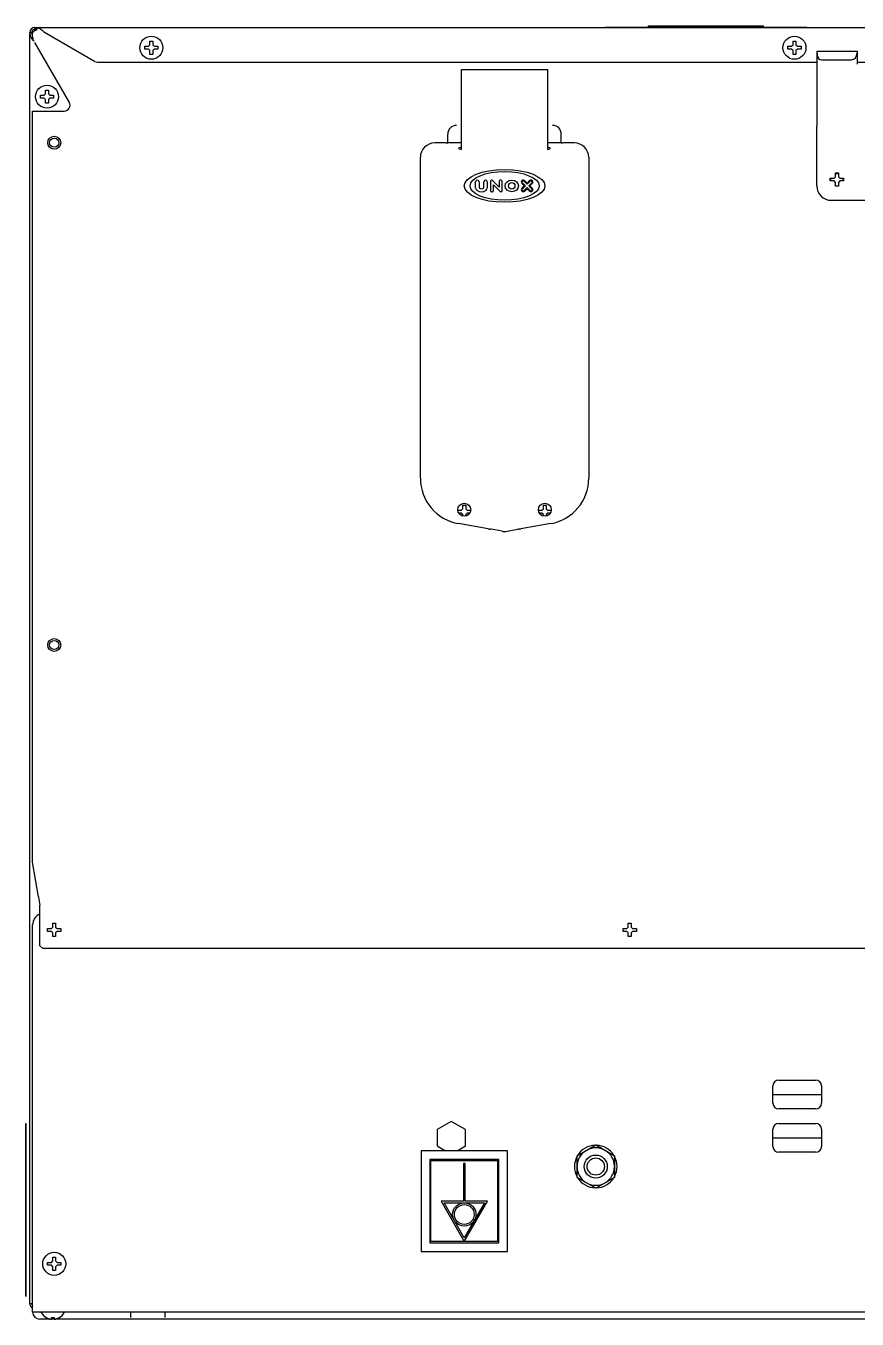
# Model space of a CAD drawing. Header units: millimetres. Extents: x -334 to 5010, y 1650 to 4941.
# Drawn here: x -334.2 to -45.3, y 2967.2 to 3416.5 of the extents above; entities that cross this region are included whole.
import ezdxf

# ---------------------------------------------------------------- set-up
doc = ezdxf.new("R2010")
doc.units = ezdxf.units.MM
doc.header["$LTSCALE"] = 438.9
doc.layers.get('0').update_dxf_attribs({"linetype": 'CONTINUOUS'})
for name, color, linetype in [('ASSI', 7, 'CONTINUOUS'), ('CURVE', 7, 'CONTINUOUS'), ('GEOM', 7, 'CONTINUOUS')]:
    doc.layers.add(name, color=color, linetype=linetype)

msp = doc.modelspace()

# ---------------------------------------------------------------- linework, layer by layer
at = {"linetype": 'Continuous'}
for p, q in [((-291.05, 3409.94), (-291.05, 3411.24)), ((-291.05, 3411.24), (-290.05, 3411.24)), ((-290.05, 3411.24), (-290.05, 3409.94)), ((-67.55, 3409.94), (-67.55, 3411.24)), ((-67.55, 3411.24), (-66.55, 3411.24)), ((-66.55, 3411.24), (-66.55, 3409.94)), ((-292.85, 3408.44), (-292.85, 3409.44)), ((-292.85, 3409.44), (-291.55, 3409.44)), ((-291.55, 3408.44), (-292.85, 3408.44)), ((-291.55, 3409.44), (-291.05, 3409.94)), ((-291.05, 3407.94), (-291.55, 3408.44)), ((-291.05, 3406.64), (-291.05, 3407.94)), ((-290.05, 3406.64), (-291.05, 3406.64)), ((-290.05, 3409.94), (-289.55, 3409.44)), ((-289.55, 3408.44), (-290.05, 3407.94)), ((-290.05, 3407.94), (-290.05, 3406.64)), ((-289.55, 3409.44), (-288.25, 3409.44)), ((-288.25, 3408.44), (-289.55, 3408.44)), ((-288.25, 3409.44), (-288.25, 3408.44)), ((-69.35, 3408.44), (-69.35, 3409.44)), ((-69.35, 3409.44), (-68.05, 3409.44)), ((-68.05, 3408.44), (-69.35, 3408.44)), ((-68.05, 3409.44), (-67.55, 3409.94)), ((-67.55, 3407.94), (-68.05, 3408.44)), ((-67.55, 3406.64), (-67.55, 3407.94)), ((-66.55, 3406.64), (-67.55, 3406.64)), ((-66.55, 3409.94), (-66.05, 3409.44)), ((-66.05, 3408.44), (-66.55, 3407.94)), ((-66.55, 3407.94), (-66.55, 3406.64)), ((-66.05, 3409.44), (-64.75, 3409.44)), ((-64.75, 3408.44), (-66.05, 3408.44)), ((-64.75, 3409.44), (-64.75, 3408.44)), ((-182.8, 3373.63), (-182.8, 3401.39)), ((-152.8, 3373.63), (-152.8, 3401.39)), ((-329.1, 3391.44), (-329.1, 3392.44)), ((-329.1, 3392.44), (-327.8, 3392.44)), ((-327.8, 3392.44), (-327.3, 3392.94)), ((-327.3, 3392.94), (-327.3, 3394.24)), ((-327.3, 3394.24), (-326.3, 3394.24)), ((-326.3, 3394.24), (-326.3, 3392.94)), ((-326.3, 3392.94), (-325.8, 3392.44)), ((-325.8, 3392.44), (-324.5, 3392.44)), ((-324.5, 3392.44), (-324.5, 3391.44)), ((-327.8, 3391.44), (-329.1, 3391.44)), ((-327.3, 3390.94), (-327.8, 3391.44)), ((-327.3, 3389.64), (-327.3, 3390.94)), ((-326.3, 3389.64), (-327.3, 3389.64)), ((-325.8, 3391.44), (-326.3, 3390.94)), ((-326.3, 3390.94), (-326.3, 3389.64)), ((-324.5, 3391.44), (-325.8, 3391.44)), ((-188.04, 3375.87), (-192.06, 3375.87)), ((-187.52, 3375.94), (-187.54, 3375.9)), ((-148.09, 3375.94), (-148.07, 3375.9)), ((-143.54, 3375.87), (-147.57, 3375.87)), ((-52.8, 3364.14), (-52.8, 3365.44)), ((-52.8, 3365.44), (-51.8, 3365.44)), ((-51.8, 3365.44), (-51.8, 3364.14)), ((-177.86, 3360.26), (-177.86, 3362.37)), ((-176.66, 3362.37), (-176.66, 3360.49)), ((-175, 3360.49), (-175, 3362.37)), ((-173.8, 3362.37), (-173.8, 3360.26)), ((-172.71, 3362.56), (-172.71, 3359.32)), ((-172.28, 3362.97), (-172.3, 3362.97)), ((-169.68, 3360.54), (-171.99, 3362.85)), ((-171.68, 3359.32), (-171.68, 3361.33)), ((-171.68, 3361.33), (-169.38, 3359.03)), ((-169.68, 3362.56), (-169.68, 3360.54)), ((-169.06, 3362.97), (-169.27, 3362.97)), ((-168.65, 3359.32), (-168.65, 3362.56)), ((-161.81, 3361.77), (-160.97, 3360.94)), ((-160.97, 3360.94), (-161.81, 3360.1)), ((-160.55, 3360.94), (-161.6, 3361.98)), ((-161.6, 3359.89), (-160.55, 3360.94)), ((-161.03, 3362.55), (-159.98, 3361.5)), ((-159.98, 3361.93), (-160.82, 3362.76)), ((-159.15, 3362.76), (-159.98, 3361.93)), ((-159.98, 3361.5), (-158.94, 3362.55)), ((-158.37, 3361.98), (-159.42, 3360.94)), ((-159.42, 3360.94), (-158.37, 3359.89)), ((-158.99, 3360.94), (-158.16, 3361.77)), ((-158.16, 3360.1), (-158.99, 3360.94)), ((-54.6, 3362.64), (-54.6, 3363.64)), ((-54.6, 3363.64), (-53.3, 3363.64)), ((-53.3, 3362.64), (-54.6, 3362.64)), ((-53.3, 3363.64), (-52.8, 3364.14)), ((-52.8, 3362.14), (-53.3, 3362.64)), ((-52.8, 3360.84), (-52.8, 3362.14)), ((-51.8, 3364.14), (-51.3, 3363.64)), ((-51.3, 3362.64), (-51.8, 3362.14)), ((-51.8, 3362.14), (-51.8, 3360.84)), ((-51.3, 3363.64), (-50, 3363.64)), ((-50, 3362.64), (-51.3, 3362.64)), ((-50, 3363.64), (-50, 3362.64)), ((-172.3, 3358.91), (-172.09, 3358.91)), ((-169.09, 3358.91), (-169.06, 3358.91)), ((-159.98, 3360.37), (-161.03, 3359.32)), ((-160.82, 3359.11), (-159.98, 3359.95)), ((-158.94, 3359.32), (-159.98, 3360.37)), ((-159.98, 3359.95), (-159.15, 3359.11)), ((-51.8, 3360.84), (-52.8, 3360.84)), ((-182.8, 3248.24), (-182.3, 3248.74)), ((-182.3, 3248.74), (-182.3, 3250.04)), ((-182.3, 3250.04), (-181.3, 3250.04)), ((-181.3, 3250.04), (-181.3, 3248.74)), ((-181.3, 3248.74), (-180.8, 3248.24)), ((-154.8, 3248.24), (-154.3, 3248.74)), ((-154.3, 3248.74), (-154.3, 3250.04)), ((-154.3, 3250.04), (-153.3, 3250.04)), ((-153.3, 3250.04), (-153.3, 3248.74)), ((-153.3, 3248.74), (-152.8, 3248.24)), ((-184.04, 3248.24), (-182.8, 3248.24)), ((-182.8, 3247.24), (-183.7, 3247.24)), ((-182.3, 3246.74), (-182.8, 3247.24)), ((-182.3, 3246.25), (-182.3, 3246.74)), ((-180.8, 3247.24), (-181.3, 3246.74)), ((-181.3, 3246.74), (-181.3, 3246.25)), ((-180.8, 3248.24), (-179.57, 3248.24)), ((-179.91, 3247.24), (-180.8, 3247.24)), ((-156.04, 3248.24), (-154.8, 3248.24)), ((-154.8, 3247.24), (-155.7, 3247.24)), ((-154.3, 3246.74), (-154.8, 3247.24)), ((-154.3, 3246.25), (-154.3, 3246.74)), ((-152.8, 3247.24), (-153.3, 3246.74)), ((-153.3, 3246.74), (-153.3, 3246.25)), ((-152.8, 3248.24), (-151.57, 3248.24)), ((-151.91, 3247.24), (-152.8, 3247.24)), ((-326.6, 3101.94), (-326.6, 3102.94)), ((-326.6, 3102.94), (-325.3, 3102.94)), ((-325.3, 3101.94), (-326.6, 3101.94)), ((-325.3, 3102.94), (-324.8, 3103.44)), ((-324.8, 3101.44), (-325.3, 3101.94)), ((-324.8, 3103.44), (-324.8, 3104.74)), ((-324.8, 3104.74), (-323.8, 3104.74)), ((-324.8, 3100.14), (-324.8, 3101.44)), ((-323.8, 3104.74), (-323.8, 3103.44)), ((-323.8, 3103.44), (-323.3, 3102.94)), ((-323.3, 3101.94), (-323.8, 3101.44)), ((-323.8, 3101.44), (-323.8, 3100.14)), ((-323.3, 3102.94), (-322, 3102.94)), ((-322, 3101.94), (-323.3, 3101.94)), ((-322, 3102.94), (-322, 3101.94)), ((-126.6, 3101.94), (-126.6, 3102.94)), ((-126.6, 3102.94), (-125.3, 3102.94)), ((-125.3, 3101.94), (-126.6, 3101.94)), ((-125.3, 3102.94), (-124.8, 3103.44)), ((-124.8, 3101.44), (-125.3, 3101.94)), ((-124.8, 3103.44), (-124.8, 3104.74)), ((-124.8, 3104.74), (-123.8, 3104.74)), ((-124.8, 3100.14), (-124.8, 3101.44)), ((-123.8, 3104.74), (-123.8, 3103.44)), ((-123.8, 3103.44), (-123.3, 3102.94)), ((-123.3, 3101.94), (-123.8, 3101.44)), ((-123.8, 3101.44), (-123.8, 3100.14)), ((-123.3, 3102.94), (-122, 3102.94)), ((-122, 3101.94), (-123.3, 3101.94)), ((-122, 3102.94), (-122, 3101.94)), ((-323.8, 3100.14), (-324.8, 3100.14)), ((-123.8, 3100.14), (-124.8, 3100.14)), ((-74.6, 3045.24), (-74.55, 3048.27)), ((-72.55, 3050.24), (-59.66, 3050.24)), ((-57.66, 3048.27), (-57.6, 3045.24)), ((-74.55, 3042.2), (-74.6, 3045.24)), ((-74.35, 3045.24), (-74.6, 3045.24)), ((-74.35, 3045.24), (-57.85, 3045.24)), ((-57.85, 3045.24), (-57.6, 3045.24)), ((-57.6, 3045.24), (-57.66, 3042.2)), ((-59.66, 3040.24), (-72.55, 3040.24)), ((-186.3, 3035.89), (-191.2, 3033.06)), ((-191.2, 3033.06), (-191.2, 3027.41)), ((-181.41, 3033.06), (-186.3, 3035.89)), ((-181.41, 3027.41), (-181.41, 3033.06)), ((-74.6, 3030.24), (-74.55, 3033.27)), ((-72.55, 3035.24), (-59.66, 3035.24)), ((-57.66, 3033.27), (-57.6, 3030.24)), ((-74.55, 3027.2), (-74.6, 3030.24)), ((-74.35, 3030.24), (-74.6, 3030.24)), ((-74.35, 3030.24), (-57.85, 3030.24)), ((-57.85, 3030.24), (-57.6, 3030.24)), ((-57.6, 3030.24), (-57.66, 3027.2)), ((-191.2, 3027.41), (-188.3, 3025.74)), ((-184.31, 3025.74), (-181.41, 3027.41)), ((-142.6, 3023.99), (-136.1, 3027.74)), ((-142.6, 3016.48), (-142.6, 3023.99)), ((-136.1, 3027.74), (-129.6, 3023.99)), ((-129.6, 3023.99), (-129.6, 3016.48)), ((-59.66, 3025.24), (-72.55, 3025.24)), ((-136.1, 3012.73), (-142.6, 3016.48)), ((-129.6, 3016.48), (-136.1, 3012.73)), ((-324.8, 2987.44), (-324.8, 2988.74)), ((-324.8, 2988.74), (-323.8, 2988.74)), ((-323.8, 2988.74), (-323.8, 2987.44)), ((-326.6, 2985.94), (-326.6, 2986.94)), ((-326.6, 2986.94), (-325.3, 2986.94)), ((-325.3, 2985.94), (-326.6, 2985.94)), ((-325.3, 2986.94), (-324.8, 2987.44)), ((-324.8, 2985.44), (-325.3, 2985.94)), ((-324.8, 2984.14), (-324.8, 2985.44)), ((-323.8, 2984.14), (-324.8, 2984.14)), ((-323.8, 2987.44), (-323.3, 2986.94)), ((-323.3, 2985.94), (-323.8, 2985.44)), ((-323.8, 2985.44), (-323.8, 2984.14)), ((-323.3, 2986.94), (-322, 2986.94)), ((-322, 2985.94), (-323.3, 2985.94)), ((-322, 2986.94), (-322, 2985.94)), ((-327.1, 2967.76), (-327.1, 2967.79)), ((-325.3, 2967.24), (-325.3, 2967.79)), ((-324.3, 2967.79), (-324.3, 2967.24)), ((-322.5, 2967.79), (-322.5, 2967.76)), ((-297.8, 2969.64), (-297.8, 2967.76)), ((-285.8, 2967.76), (-285.8, 2969.64))]:
    msp.add_line(p, q, dxfattribs=at)
for radius in [4, 3]:
    msp.add_circle((-136.1, 3020.24), radius, dxfattribs=at)
for centre, radius, start, end in [((-177.26, 3362.37), 0.6, 0, 180), ((-174.4, 3362.37), 0.6, 0, 180), ((-172.3, 3362.56), 0.41, 90, 180), ((-172.28, 3362.56), 0.41, 45, 90), ((-169.27, 3362.56), 0.41, 90, 180), ((-169.06, 3362.56), 0.41, 0, 90), ((-161.31, 3362.27), 0.7, 45, 225), ((-161.31, 3362.27), 0.4, 45, 225), ((-158.65, 3362.27), 0.7, 315, 135), ((-158.65, 3362.27), 0.4, 315, 135), ((-176.83, 3360.26), 1.03, 180, 234.4513), ((-175.83, 3361.66), 2.75, 234.4513, 305.5487), ((-176.14, 3360.49), 0.52, 180, 255.0288), ((-175.83, 3361.65), 1.72, 255.0288, 284.9712), ((-175.52, 3360.49), 0.52, 284.9712, 360), ((-174.83, 3360.26), 1.03, 305.5487, 360), ((-172.3, 3359.32), 0.41, 180, 270), ((-172.09, 3359.32), 0.41, 270, 360), ((-169.09, 3359.32), 0.41, 225, 270), ((-169.06, 3359.32), 0.41, 270, 360), ((-161.31, 3359.61), 0.7, 135, 315), ((-161.31, 3359.61), 0.4, 135, 315), ((-158.65, 3359.61), 0.7, 225, 45), ((-158.65, 3359.61), 0.4, 225, 45), ((-72.55, 3048.24), 2, 90, 179), ((-59.66, 3048.24), 2, 1, 90), ((-72.55, 3042.24), 2, 181, 270), ((-59.66, 3042.24), 2, 270, 359), ((-72.55, 3033.24), 2, 90, 179), ((-59.66, 3033.24), 2, 1, 90), ((-136.1, 3020.24), 6.51, 122.3676, 177.6324), ((-136.1, 3020.24), 6.51, 62.3676, 117.6324), ((-136.1, 3020.24), 6.51, 2.3676, 57.6324), ((-72.55, 3027.24), 2, 181, 270), ((-59.66, 3027.24), 2, 270, 359), ((-136.1, 3020.24), 6.51, 182.3676, 237.6324), ((-136.1, 3020.24), 6.51, 302.3676, 357.6324), ((-136.1, 3020.24), 6.51, 242.3676, 297.6324), ((-324.61, 2971.86), 4.8, 210.3012, 238.6273), ((-324.62, 2971.84), 4.75, 238.4659, 241.0313), ((-324.62, 2971.84), 4.75, 241.0316, 241.9926), ((-324.62, 2971.84), 4.75, 241.9926, 243.3187), ((-324.62, 2971.83), 4.74, 243.3188, 244.4598), ((-324.62, 2971.83), 4.74, 244.4598, 245.4278), ((-324.63, 2971.83), 4.73, 245.4278, 246.6825), ((-324.63, 2971.82), 4.73, 246.6826, 247.4526), ((-324.63, 2971.81), 4.72, 247.4524, 248.9975), ((-324.63, 2971.81), 4.72, 248.9977, 249.4819), ((-324.64, 2971.8), 4.7, 249.4813, 251.5344), ((-324.64, 2971.78), 4.68, 251.535, 252.6227), ((-324.65, 2971.76), 4.67, 252.6228, 253.6051), ((-324.66, 2971.73), 4.64, 253.6036, 255.6824), ((-325.55, 2969.23), 2.01, 262.7259, 264.7415), ((-325.55, 2969.21), 1.98, 264.7442, 265.3991), ((-325.55, 2969.2), 1.97, 265.3984, 266.7833), ((-325.55, 2969.19), 1.96, 266.7841, 267.6235), ((-325.55, 2969.18), 1.96, 267.6234, 268.8455), ((-325.55, 2969.17), 1.95, 268.8459, 270.9258), ((-325.55, 2969.18), 1.95, 270.9261, 271.9964), ((-325.55, 2969.18), 1.96, 271.9964, 273.0228), ((-325.55, 2969.19), 1.97, 273.0233, 274.286), ((-325.56, 2969.21), 1.98, 274.2856, 275.1372), ((-325.56, 2969.23), 2.01, 275.1401, 277.2744), ((-324.8, 2971.55), 3.79, 262.4006, 267.4511), ((-324.8, 2971.53), 3.77, 267.455, 270), ((-324.8, 2971.53), 3.77, 270, 272.545), ((-324.8, 2971.55), 3.79, 272.5489, 277.5994), ((-324.05, 2969.23), 2.01, 262.7256, 264.8598), ((-324.05, 2969.21), 1.98, 264.8627, 265.7144), ((-324.05, 2969.19), 1.97, 265.714, 266.9766), ((-324.05, 2969.18), 1.96, 266.9771, 268.0037), ((-324.05, 2969.18), 1.95, 268.0037, 269.0738), ((-324.05, 2969.17), 1.95, 269.0741, 271.1541), ((-324.05, 2969.18), 1.95, 271.1545, 272.3767), ((-324.05, 2969.19), 1.96, 272.3765, 273.2159), ((-324.05, 2969.2), 1.97, 273.2167, 274.6016), ((-324.06, 2969.21), 1.98, 274.6009, 275.2558), ((-324.06, 2969.23), 2.01, 275.2585, 277.2741), ((-324.95, 2971.73), 4.64, 284.3176, 286.3964), ((-324.96, 2971.76), 4.67, 286.3949, 287.3772), ((-324.96, 2971.78), 4.68, 287.3773, 288.465), ((-324.97, 2971.8), 4.7, 288.4656, 290.5187), ((-324.97, 2971.81), 4.72, 290.5181, 291.0023), ((-324.98, 2971.81), 4.72, 291.0025, 292.5476), ((-324.98, 2971.82), 4.73, 292.5474, 293.3174), ((-324.98, 2971.83), 4.73, 293.3175, 294.5722), ((-324.98, 2971.83), 4.74, 294.5722, 295.5402), ((-324.99, 2971.83), 4.74, 295.5402, 296.6812), ((-324.99, 2971.84), 4.75, 296.6813, 298.0074), ((-324.99, 2971.84), 4.75, 298.0074, 298.9684), ((-324.99, 2971.84), 4.75, 298.9687, 301.5341), ((-325, 2971.86), 4.8, 301.3727, 329.6988)]:
    msp.add_arc(centre, radius, start, end, dxfattribs=at)
for centre, start_param, end_param in [((-188.04, 3375.9), -1.570796, -0.034907), ((-147.57, 3375.9), -3.106686, -1.570796)]:
    msp.add_ellipse(centre, major_axis=(0.5, 0), ratio=0.069927, start_param=start_param, end_param=end_param, dxfattribs=at)
for centre, major_axis, ratio in [((-167.8, 3360.94), (14, 0), 0.407143), ((-167.8, 3360.94), (12, 0), 0.416667), ((-165.3, 3360.94), (2.32, 0), 0.875), ((-165.3, 3360.94), (1.12, 0), 1)]:
    msp.add_ellipse(centre, major_axis=major_axis, ratio=ratio, dxfattribs=at)
at = {"layer": 'ASSI', "linetype": 'Continuous'}
for centre, radius in [((-290.55, 3408.94), 4), ((-67.05, 3408.94), 4), ((-326.8, 3391.94), 4), ((-324.3, 3375.94), 2.25), ((-324.3, 3375.94), 1.6), ((-181.8, 3248.44), 2.25), ((-153.8, 3248.44), 2.25), ((-324.3, 3201.44), 2.25), ((-324.3, 3201.44), 1.6), ((-324.3, 2986.44), 4)]:
    msp.add_circle(centre, radius, dxfattribs=at)
for centre, radius, start, end in [((-328.4, 2969.64), 0.4, 180, 210.3012), ((-324.61, 2971.86), 4.8, 210.3012, 238.6273), ((-325, 2971.86), 4.8, 301.3727, 329.6988), ((-321.2, 2969.64), 0.4, 329.6988, 360)]:
    msp.add_arc(centre, radius, start, end, dxfattribs=at)
at = {"layer": 'CURVE', "linetype": 'Continuous'}
msp.add_line((-62.8, 3415.94), (-132.8, 3415.94), dxfattribs=at)
at = {"layer": 'GEOM', "linetype": 'Continuous'}
for p, q in [((-330.8, 3415.14), (-331.8, 3414.14)), ((-331.1, 3415.94), (-331.1, 3415.24)), ((-331.1, 3415.94), (465.5, 3415.94)), ((-330.23, 3415.14), (-330.8, 3415.14)), ((-117.8, 3416.24), (-117.8, 3416.54)), ((-117.8, 3416.54), (-77.8, 3416.54)), ((-117.8, 3416.24), (-77.8, 3416.24)), ((-77.8, 3416.24), (-77.8, 3416.54)), ((-332.8, 2972.64), (-332.8, 3414.24)), ((-332.8, 3414.24), (-332.1, 3414.24)), ((-331.8, 3412.56), (-331.8, 3414.14)), ((-331.1, 3410.77), (-319.07, 3389.94)), ((-310.26, 3404.2), (-327.64, 3414.24)), ((-59.3, 3407.76), (-59.21, 3406.42)), ((-59.3, 3407.76), (-59.3, 3383.18)), ((-59.3, 3407.76), (-45.3, 3407.76)), ((-45.3, 3407.76), (-45.3, 3403.26)), ((-309.26, 3403.94), (-59.3, 3403.94)), ((-182.8, 3401.39), (-152.8, 3401.39)), ((-57.71, 3404.78), (-47.3, 3404.78)), ((-45.3, 3403.94), (242.7, 3403.94)), ((-331.8, 3382.94), (-331.8, 3386.94)), ((-331.8, 3386.94), (-320.81, 3386.94)), ((-331.8, 3125.94), (-331.8, 3382.94)), ((-187.52, 3375.94), (-187.52, 3378.94)), ((-148.09, 3375.94), (-148.09, 3378.94)), ((-59.3, 3383.18), (-59.27, 3381.71)), ((-59.26, 3360.94), (-59.26, 3381.15)), ((-182.8, 3375.94), (-187.52, 3375.94)), ((-148.09, 3375.94), (-152.8, 3375.94)), ((-197.05, 3259.36), (-197.05, 3370.87)), ((-138.55, 3370.87), (-138.55, 3259.36)), ((-52.75, 3365.19), (-51.85, 3365.19)), ((-54.2, 3355.94), (251.59, 3355.94)), ((-173.46, 3241.78), (-183.84, 3243.61)), ((-172.97, 3241.71), (-172.9, 3241.7)), ((-168.67, 3240.97), (-172.42, 3241.63)), ((-166.94, 3240.97), (-163.19, 3241.63)), ((-162.64, 3241.71), (-162.7, 3241.7)), ((-151.77, 3243.61), (-162.15, 3241.78)), ((-329.8, 3113.94), (-331.8, 3125.94)), ((-329.77, 3113.79), (-329.3, 3111.01)), ((-329.3, 3096.94), (-329.3, 3111.01)), ((-331.8, 2969.64), (-331.8, 3104.24)), ((-329.3, 3096.94), (-328.3, 3095.94)), ((381.2, 3095.94), (-328.3, 3095.94)), ((-334.15, 2975.24), (-334.15, 3035.24)), ((-334.15, 3035.24), (-334.1, 3035.24)), ((-334.1, 2975.24), (-334.1, 3035.24)), ((-196.8, 3025.74), (-196.8, 2990.74)), ((-166.8, 3025.74), (-196.8, 3025.74)), ((-166.8, 2990.74), (-166.8, 3025.74)), ((-193.8, 3022.74), (-193.8, 2993.74)), ((-169.8, 3022.74), (-193.8, 3022.74)), ((-193.4, 2994.14), (-193.4, 3022.34)), ((-193.4, 3022.34), (-170.2, 3022.34)), ((-182.1, 3021.24), (-182.1, 3008.24)), ((-181.5, 3021.24), (-182.1, 3021.24)), ((-181.5, 3008.24), (-181.5, 3021.24)), ((-170.2, 3022.34), (-170.2, 2994.14)), ((-169.8, 2993.74), (-169.8, 3022.74)), ((-189.85, 3008.24), (-181.8, 2994.24)), ((-182.1, 3008.24), (-189.85, 3008.24)), ((-181.8, 2995.44), (-188.82, 3007.64)), ((-188.82, 3007.64), (-174.79, 3007.64)), ((-181.8, 2994.24), (-173.75, 3008.24)), ((-174.79, 3007.64), (-181.8, 2995.44)), ((-173.75, 3008.24), (-181.5, 3008.24)), ((-193.8, 2993.74), (-169.8, 2993.74)), ((-170.2, 2994.14), (-193.4, 2994.14)), ((-196.8, 2990.74), (-166.8, 2990.74)), ((-334.15, 2975.24), (-334.1, 2975.24)), ((-332.8, 2972.64), (-331.95, 2972.64)), ((466.2, 2969.64), (-331.8, 2969.64)), ((-325.8, 2967.24), (-329.3, 2967.24)), ((-324.3, 2967.24), (-325.3, 2967.24)), ((224.95, 2967.24), (-323.8, 2967.24))]:
    msp.add_line(p, q, dxfattribs=at)
for radius in [4.05, 3.45]:
    msp.add_circle((-181.8, 3003.58), radius, dxfattribs=at)
for centre, radius, start, end in [((-331.1, 3414.24), 1.7, 90, 180), ((-331.1, 3414.24), 1, 90, 180), ((-329.87, 3413.42), 1.71, 117.3209, 124.2984), ((-329.57, 3414.25), 1.58, 132.6048, 135.3356), ((-329.55, 3414.24), 3.26, 180.0071, 184.9094), ((-328.17, 3414.85), 4.78, 213.5938, 217.6553), ((-326.49, 3414.24), 5.61, 179.9994, 181.3397), ((-326.57, 3414.23), 5.53, 181.3238, 191.7586), ((-326.55, 3414.24), 5.56, 191.7709, 197.432), ((-327.89, 3415.06), 5.13, 217.641, 220.36), ((-326.4, 3414.29), 5.72, 197.4468, 204.4189), ((-309.26, 3405.94), 2, 240, 270), ((-320.81, 3388.94), 2, 270, 30), ((-261.11, 3128.49), 70.22, 191.961, 192.0793), ((-327.8, 3104.24), 4, 112.5, 180), ((-136.1, 3020.24), 7.4, 91.6482, 148.5321), ((-136.1, 3020.24), 7.4, 31.4679, 88.3518), ((-136.1, 3020.24), 7.4, 151.6818, 208.3182), ((-136.1, 3020.24), 7.4, 331.6818, 28.3182), ((-136.1, 3020.24), 7.4, 211.4679, 268.3518), ((-136.1, 3020.24), 7.4, 271.6482, 328.5321), ((-331.1, 2972.64), 1.7, 180, 244.2978), ((-331.1, 2972.64), 1, 180, 223.551)]:
    msp.add_arc(centre, radius, start, end, dxfattribs=at)
for centre, major_axis, ratio, start_param, end_param in [((-57.71, 3406.57), (0, 1.79), 0.8391, -4.625123, -3.141593), ((-47.3, 3407.17), (0, 2.38), 0.8391, -3.141593, -1.570796), ((-184.52, 3378.94), (-3, 0), 0.999391, -1.570796, 0), ((-151.09, 3378.94), (-3, 0), 0.999391, 3.141593, 4.712389), ((-59.44, 3381.15), (0, 2), 0.087489, -1.570796, -1.291544), ((-192.05, 3370.85), (-2.24, 4.49), 0.996959, -0.461944, 1.106418), ((-167.8, 3374.01), (16, 0), 0.069927, 2.78959, 3.493595), ((-167.8, 3374.01), (16, 0), 0.069927, 5.931183, 6.635188), ((-143.56, 3370.85), (2.24, 4.49), 0.996959, -1.106418, 0.461944), ((-54.24, 3360.94), (5.02, 0), 0.996195, -3.141593, -1.570796), ((-52.75, 3362.64), (0, 2.55), 0.707107, 1.167077, 1.570796), ((-52.75, 3362.64), (0, 2.55), 0.707107, 0, 0.02799), ((-51.85, 3362.64), (0, 2.55), 0.707107, -0.02799, 0), ((-51.85, 3362.64), (0, 2.55), 0.707107, -1.570796, -1.167077), ((-181.04, 3259.37), (12.27, 10.3), 0.998963, 2.443972, 3.839213), ((-154.56, 3259.37), (12.27, -10.3), 0.998963, -0.697621, 0.697621), ((-173.46, 3241.8), (0.5, -0.088), 0.034389, -1.564725, -0.255728), ((-172.42, 3241.61), (0.5, -0.088), 0.034389, 1.576867, 2.885864), ((-167.8, 3245.9), (0, -5), 0.999372, -0.174426, 0.174426), ((-163.19, 3241.61), (0.5, 0.088), 0.034389, 0.255728, 1.564725), ((-162.15, 3241.8), (0.5, 0.088), 0.034389, -2.885864, -1.576867), ((-329.3, 2969.74), (1.77, 1.77), 0.999829, 8.679674, 10.21009)]:
    msp.add_ellipse(centre, major_axis=major_axis, ratio=ratio, start_param=start_param, end_param=end_param, dxfattribs=at)
for points, knots in [([(-330.49, 3415.53), (-330.52, 3415.52), (-330.57, 3415.48), (-330.62, 3415.44), (-330.64, 3415.42)], [0, 0, 0, 0, 0.487039, 1, 1, 1, 1]), ([(-329.95, 3415.71), (-330.04, 3415.71), (-330.24, 3415.68), (-330.41, 3415.59), (-330.49, 3415.53)], [0, 0, 0, 0, 0.479628, 1, 1, 1, 1]), ([(-329.03, 3415.36), (-329.17, 3415.46), (-329.46, 3415.62), (-329.79, 3415.71), (-329.95, 3415.71)], [0, 0, 0, 0, 0.530108, 1, 1, 1, 1]), ([(-328.75, 3415.16), (-328.8, 3415.19), (-328.89, 3415.26), (-328.98, 3415.33), (-329.03, 3415.36)], [0, 0, 0, 0, 0.506205, 1, 1, 1, 1]), ([(-327.64, 3414.24), (-327.83, 3414.38), (-328.19, 3414.7), (-328.56, 3415.01), (-328.75, 3415.16)], [0, 0, 0, 0, 0.496802, 1, 1, 1, 1]), ([(-332.79, 3413.96), (-332.78, 3413.82), (-332.74, 3413.54), (-332.66, 3413.26), (-332.61, 3413.12)], [0, 0, 0, 0, 0.491607, 1, 1, 1, 1]), ([(-332.61, 3413.12), (-332.56, 3412.97), (-332.42, 3412.65), (-332.25, 3412.35), (-332.15, 3412.2)], [0, 0, 0, 0, 0.485982, 1, 1, 1, 1]), ([(-331.8, 3411.74), (-331.72, 3411.64), (-331.54, 3411.45), (-331.36, 3411.27), (-331.26, 3411.18)], [0, 0, 0, 0, 0.488387, 1, 1, 1, 1])]:
    msp.add_open_spline(points, degree=3, knots=knots, dxfattribs=at)

doc.saveas('drawing.dxf')
